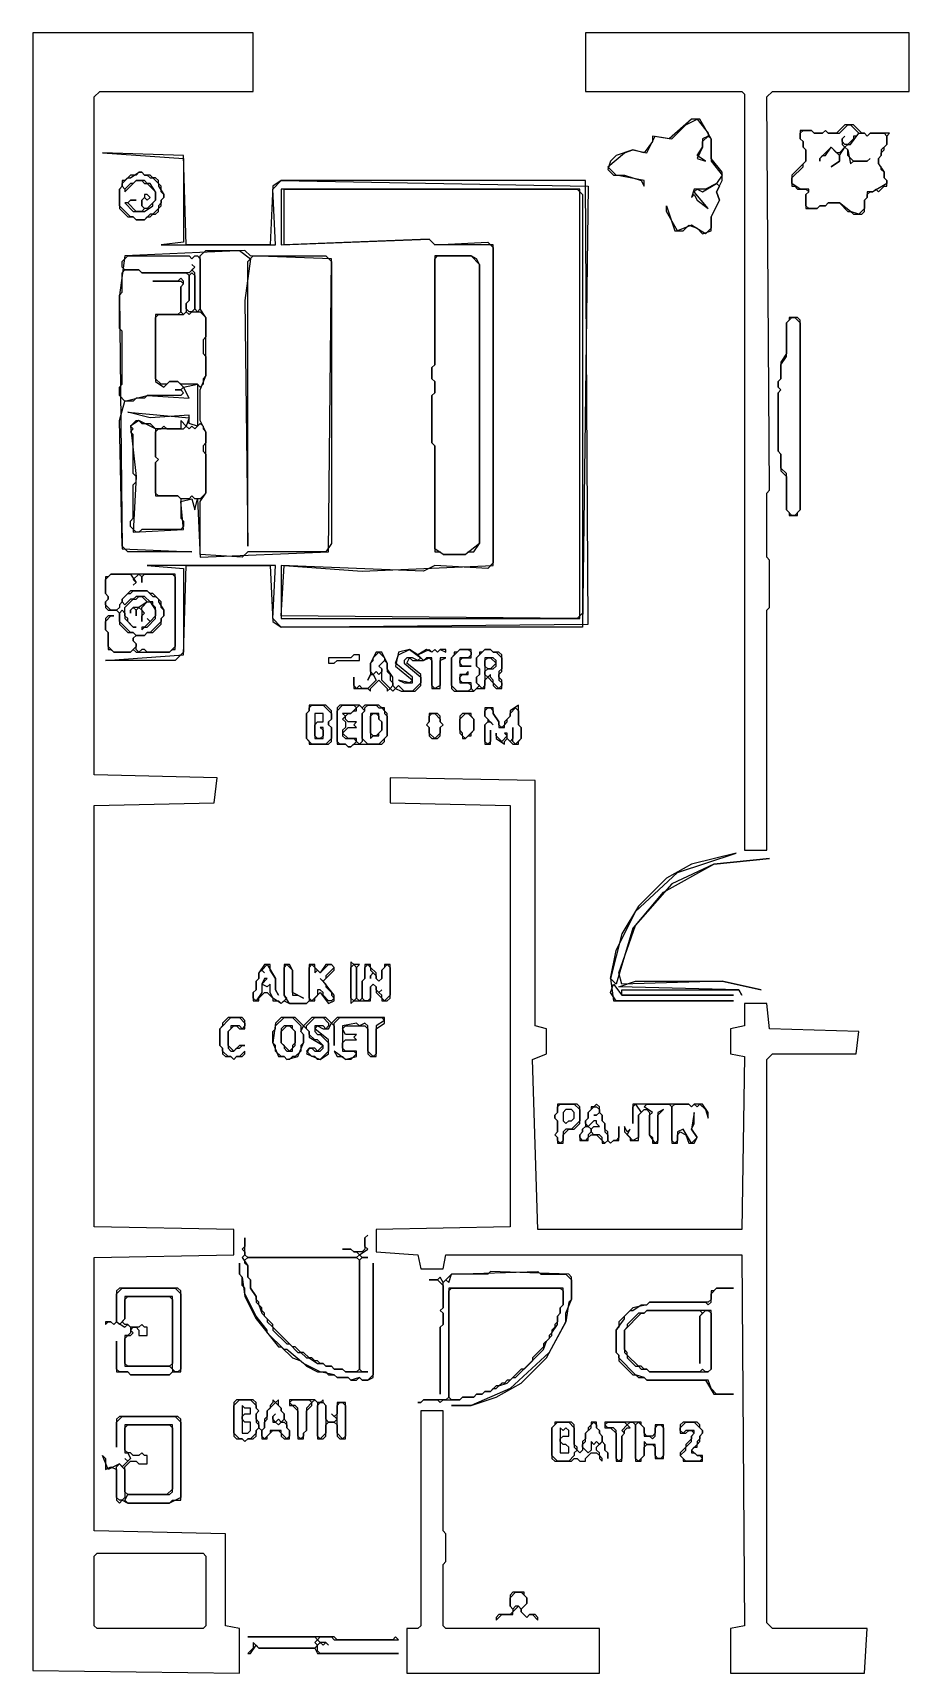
# Model space of a CAD drawing. Header units: metres. Extents: x 46 to 978, y 143 to 952.
# Drawn here: x 46 to 360, y 199 to 787 of the extents above; entities that cross this region are included whole.
import ezdxf

# ---------------------------------------------------------------- set-up
doc = ezdxf.new("R2010")
doc.units = ezdxf.units.M
doc.layers.add('A-FURN', color=2, linetype='Continuous')
doc.layers.add('A-WALL', color=1, linetype='Continuous')

msp = doc.modelspace()

# ---------------------------------------------------------------- linework, layer by layer
at = {"layer": 'A-FURN'}
for points in [[(253, 741), (252, 738), (254, 736), (258, 736), (264, 734), (265, 732), (265, 734), (255, 736), (252, 739), (258, 744), (261, 745), (266, 744), (269, 750), (275, 749), (280, 754), (284, 756), (288, 751), (288, 750), (286, 749), (286, 746), (284, 742), (287, 741), (284, 743), (286, 746), (286, 748), (288, 750), (289, 749), (289, 741), (293, 736), (291, 733), (287, 731), (283, 731), (282, 728), (283, 729), (284, 727), (288, 724), (283, 730), (284, 731), (286, 730), (291, 733), (292, 732), (291, 730), (292, 727), (289, 721), (289, 717), (287, 715), (282, 718), (277, 716), (273, 723), (273, 725), (276, 716), (279, 716), (281, 718), (284, 717), (286, 715), (289, 716), (289, 721), (292, 727), (291, 730), (293, 734), (293, 737), (289, 742), (289, 749), (285, 756), (282, 756), (274, 749), (268, 750), (268, 748), (265, 744), (261, 745), (255, 743), (253, 741)], [(353, 751), (346, 751), (345, 750), (344, 751), (343, 751), (340, 754), (337, 754), (334, 751), (331, 751), (330, 752), (329, 751), (326, 751), (325, 752), (321, 752), (321, 749), (322, 748), (322, 746), (323, 745), (323, 741), (318, 736), (318, 732), (319, 732), (320, 731), (323, 731), (324, 730), (323, 729), (323, 724), (327, 724), (328, 725), (330, 725), (331, 726), (335, 726), (338, 723), (339, 723), (340, 722), (343, 722), (344, 723), (344, 727), (345, 728), (345, 729), (346, 730), (347, 730), (348, 731), (349, 730), (351, 732), (352, 732), (352, 734), (351, 735), (351, 737), (350, 738), (350, 739), (349, 740), (349, 742), (350, 743), (350, 744), (351, 745), (351, 746), (352, 747), (352, 750), (353, 751)], [(352, 750), (352, 747), (350, 745), (350, 743), (349, 742), (349, 740), (351, 737), (351, 735), (352, 734), (352, 733), (347, 730), (345, 730), (345, 728), (344, 727), (344, 724), (342, 722), (339, 723), (335, 726), (331, 726), (330, 725), (328, 725), (327, 724), (324, 724), (323, 725), (323, 729), (324, 730), (324, 731), (321, 731), (318, 733), (318, 735), (322, 739), (322, 740), (323, 741), (323, 745), (322, 746), (322, 748), (321, 749), (321, 751), (322, 752), (325, 752), (326, 751), (329, 751), (330, 752), (331, 751), (335, 751), (338, 754), (339, 754), (342, 751), (341, 750), (340, 750), (340, 749), (338, 747), (337, 747), (336, 748), (336, 749), (337, 750), (336, 749), (336, 747), (337, 746), (335, 744), (334, 744), (332, 746), (328, 742), (328, 741), (328, 742), (329, 743), (330, 743), (332, 746), (335, 743), (335, 741), (332, 739), (335, 741), (335, 743), (337, 746), (338, 745), (339, 740), (340, 741), (345, 741), (346, 742), (345, 741), (340, 741), (338, 743), (338, 745), (337, 746), (338, 747), (339, 747), (342, 751), (344, 751), (345, 750), (346, 751), (351, 751), (352, 750)], [(71, 744), (100, 742), (100, 712), (92, 711), (133, 711), (132, 731), (135, 734), (245, 732), (243, 574), (135, 574), (132, 577), (133, 596), (87, 596), (100, 595), (100, 565), (97, 562), (72, 562), (100, 564), (101, 596), (131, 596), (132, 576), (135, 574), (245, 575), (244, 734), (135, 734), (132, 732), (131, 711), (101, 711), (100, 743), (71, 744)], [(84, 737), (83, 736), (81, 736), (79, 734), (78, 734), (78, 732), (77, 731), (77, 724), (80, 721), (82, 721), (83, 720), (86, 720), (87, 721), (88, 721), (89, 722), (90, 722), (91, 723), (91, 724), (92, 725), (92, 727), (93, 728), (93, 729), (92, 730), (92, 732), (91, 733), (91, 734), (90, 735), (89, 735), (88, 736), (86, 736), (85, 737), (84, 737)], [(84, 737), (85, 737), (86, 736), (87, 736), (88, 735), (89, 735), (91, 733), (91, 732), (93, 729), (93, 728), (92, 727), (92, 726), (91, 725), (91, 724), (89, 722), (88, 722), (86, 720), (83, 720), (82, 721), (81, 721), (77, 725), (77, 731), (78, 732), (79, 731), (79, 730), (83, 734), (85, 734), (86, 733), (87, 733), (90, 730), (90, 727), (87, 724), (86, 724), (85, 725), (85, 727), (86, 728), (87, 727), (88, 728), (87, 729), (86, 729), (86, 728), (85, 727), (85, 725), (86, 724), (85, 723), (83, 723), (80, 726), (81, 727), (83, 727), (81, 727), (80, 726), (79, 726), (82, 723), (86, 723), (89, 725), (89, 726), (90, 727), (90, 730), (88, 733), (87, 733), (86, 734), (83, 734), (82, 733), (81, 733), (79, 731), (78, 732), (78, 733), (80, 735), (81, 735), (84, 737)], [(135, 731), (135, 711), (188, 713), (190, 711), (209, 712), (211, 710), (211, 597), (209, 595), (190, 596), (186, 594), (135, 596), (135, 577), (242, 577), (242, 731), (135, 731)], [(136, 731), (241, 731), (243, 729), (243, 579), (241, 577), (135, 578), (136, 596), (164, 594), (211, 596), (211, 711), (190, 711), (188, 713), (136, 711), (136, 731)], [(79, 707), (77, 693), (78, 602), (103, 601), (80, 601), (78, 603), (77, 648), (79, 655), (87, 657), (102, 656), (100, 660), (105, 661), (105, 646), (102, 647), (102, 650), (88, 649), (80, 651), (102, 649), (101, 646), (99, 648), (99, 645), (90, 645), (84, 648), (81, 646), (83, 628), (82, 608), (100, 609), (99, 619), (103, 620), (104, 616), (105, 620), (106, 599), (152, 601), (153, 706), (124, 707), (122, 709), (79, 707)], [(78, 705), (80, 707), (102, 707), (103, 706), (104, 707), (105, 707), (106, 706), (106, 688), (105, 687), (104, 688), (104, 701), (103, 702), (104, 703), (103, 704), (104, 703), (102, 701), (85, 701), (84, 702), (79, 702), (78, 703), (78, 705)], [(108, 709), (120, 709), (124, 706), (122, 691), (123, 603), (123, 705), (125, 707), (151, 707), (153, 705), (153, 604), (151, 601), (123, 601), (121, 599), (106, 600), (106, 619), (108, 622), (108, 644), (106, 648), (106, 659), (108, 664), (108, 685), (106, 688), (106, 707), (108, 709)], [(190, 707), (190, 668), (189, 667), (189, 663), (190, 662), (190, 658), (189, 657), (189, 640), (190, 639), (190, 601), (192, 601), (193, 600), (201, 600), (202, 601), (204, 601), (206, 604), (206, 704), (205, 706), (203, 707), (190, 707)], [(191, 707), (203, 707), (206, 704), (206, 604), (201, 600), (193, 600), (190, 602), (190, 639), (189, 640), (189, 657), (190, 658), (190, 662), (189, 663), (189, 667), (190, 668), (190, 706), (191, 707)], [(79, 702), (84, 702), (85, 701), (101, 701), (102, 700), (102, 691), (101, 690), (101, 687), (100, 686), (99, 687), (99, 696), (100, 697), (100, 698), (99, 699), (98, 698), (89, 698), (99, 698), (100, 697), (99, 696), (99, 687), (98, 686), (90, 686), (90, 662), (93, 660), (95, 662), (98, 662), (100, 660), (99, 659), (97, 659), (99, 659), (100, 658), (99, 657), (87, 657), (86, 656), (83, 656), (82, 655), (79, 655), (77, 657), (77, 660), (78, 661), (78, 680), (77, 681), (77, 693), (78, 694), (78, 701), (79, 702)], [(103, 701), (104, 700), (104, 688), (103, 687), (102, 687), (101, 688), (101, 690), (102, 691), (102, 700), (103, 701)], [(91, 686), (100, 686), (101, 687), (102, 686), (103, 687), (106, 687), (108, 685), (108, 678), (107, 677), (107, 672), (108, 671), (108, 664), (107, 663), (107, 661), (106, 660), (105, 661), (99, 661), (98, 662), (95, 662), (94, 661), (92, 661), (90, 663), (90, 685), (91, 686)], [(317, 685), (317, 684), (316, 683), (316, 672), (314, 669), (314, 663), (313, 662), (313, 660), (314, 659), (313, 658), (313, 637), (314, 636), (314, 630), (316, 628), (316, 616), (317, 615), (317, 614), (320, 614), (320, 615), (321, 616), (321, 684), (320, 685), (317, 685)], [(318, 685), (319, 685), (321, 683), (321, 616), (319, 614), (318, 614), (316, 616), (316, 629), (314, 631), (314, 636), (313, 637), (313, 658), (314, 659), (313, 660), (313, 662), (314, 663), (314, 668), (316, 671), (316, 683), (318, 685)], [(83, 648), (84, 648), (85, 647), (88, 647), (90, 645), (90, 635), (91, 634), (90, 633), (90, 621), (98, 621), (99, 620), (99, 613), (100, 612), (100, 610), (99, 609), (85, 609), (84, 608), (83, 608), (81, 610), (81, 612), (82, 613), (82, 625), (83, 626), (83, 628), (82, 629), (82, 643), (81, 644), (82, 645), (81, 646), (83, 648)], [(106, 647), (107, 646), (107, 645), (108, 644), (108, 640), (107, 639), (107, 637), (108, 636), (108, 622), (106, 620), (104, 620), (103, 621), (102, 620), (99, 620), (98, 621), (91, 621), (90, 622), (90, 633), (91, 634), (90, 635), (90, 644), (91, 645), (92, 645), (93, 646), (94, 645), (100, 645), (101, 646), (102, 645), (103, 646), (104, 645), (106, 647)], [(72, 592), (72, 586), (73, 585), (73, 584), (72, 583), (72, 581), (73, 580), (76, 580), (77, 579), (77, 575), (80, 572), (82, 572), (83, 571), (82, 570), (82, 569), (83, 568), (83, 567), (81, 565), (75, 565), (73, 567), (73, 572), (72, 573), (72, 576), (74, 578), (75, 578), (73, 578), (72, 577), (72, 573), (73, 572), (73, 566), (74, 566), (75, 565), (81, 565), (82, 566), (83, 565), (95, 565), (96, 566), (97, 566), (97, 593), (74, 593), (73, 592), (72, 592)], [(74, 593), (81, 593), (83, 590), (82, 589), (83, 590), (82, 591), (84, 593), (85, 592), (85, 590), (85, 592), (86, 593), (96, 593), (97, 592), (97, 567), (95, 565), (87, 565), (86, 566), (85, 566), (84, 565), (83, 566), (83, 568), (82, 569), (82, 570), (83, 571), (86, 571), (87, 572), (89, 572), (92, 575), (92, 577), (93, 578), (93, 580), (92, 581), (92, 583), (89, 586), (88, 586), (87, 587), (81, 587), (78, 584), (78, 583), (77, 582), (77, 581), (76, 580), (74, 580), (72, 582), (72, 583), (73, 584), (73, 585), (72, 586), (72, 591), (74, 593)], [(82, 587), (87, 587), (89, 585), (90, 585), (91, 584), (91, 583), (93, 580), (93, 578), (92, 577), (92, 576), (88, 572), (87, 572), (86, 571), (83, 571), (82, 572), (81, 572), (77, 576), (77, 579), (78, 580), (79, 579), (79, 577), (82, 574), (83, 574), (82, 574), (80, 576), (80, 577), (79, 578), (79, 581), (82, 584), (83, 584), (84, 585), (85, 585), (87, 583), (84, 581), (82, 581), (81, 580), (81, 579), (81, 580), (82, 581), (83, 580), (83, 578), (83, 580), (84, 581), (85, 580), (85, 576), (85, 578), (86, 579), (85, 580), (85, 581), (87, 583), (88, 583), (90, 580), (90, 578), (88, 576), (87, 577), (88, 576), (86, 574), (85, 574), (85, 573), (86, 574), (87, 574), (90, 577), (90, 581), (89, 582), (89, 583), (88, 583), (86, 585), (83, 585), (82, 584), (81, 584), (79, 582), (78, 583), (78, 584), (80, 586), (81, 586), (82, 587)], [(194, 566), (192, 566), (191, 565), (190, 566), (189, 565), (187, 566), (184, 564), (181, 566), (177, 565), (176, 560), (182, 555), (181, 554), (177, 555), (179, 554), (182, 554), (182, 556), (176, 561), (177, 564), (181, 566), (185, 563), (184, 562), (182, 563), (180, 563), (179, 562), (179, 561), (185, 556), (185, 554), (182, 551), (179, 551), (177, 553), (176, 552), (175, 553), (175, 556), (173, 559), (173, 561), (171, 565), (169, 565), (167, 561), (167, 557), (166, 555), (167, 557), (168, 557), (169, 555), (166, 552), (164, 552), (163, 553), (162, 552), (161, 553), (161, 556), (161, 552), (166, 552), (167, 551), (167, 552), (170, 555), (173, 552), (173, 551), (174, 552), (175, 551), (176, 552), (178, 551), (183, 551), (185, 553), (185, 557), (180, 561), (181, 563), (182, 562), (186, 562), (188, 563), (189, 562), (189, 552), (192, 552), (192, 562), (194, 563), (192, 563), (192, 553), (190, 552), (189, 553), (189, 563), (187, 563), (186, 562), (184, 564), (188, 566), (189, 565), (190, 566), (191, 565), (192, 566), (194, 565), (194, 566)], [(170, 565), (172, 563), (172, 562), (170, 560), (171, 559), (171, 558), (170, 557), (169, 558), (168, 557), (167, 558), (167, 561), (168, 562), (168, 563), (170, 565)], [(197, 565), (197, 564), (196, 563), (196, 552), (197, 551), (204, 551), (205, 552), (208, 552), (208, 555), (209, 556), (211, 554), (211, 553), (212, 552), (214, 552), (214, 555), (213, 556), (213, 557), (214, 558), (214, 564), (213, 565), (211, 565), (210, 566), (208, 566), (207, 565), (206, 565), (206, 564), (205, 563), (205, 560), (206, 559), (206, 557), (205, 556), (205, 554), (206, 553), (204, 551), (203, 552), (203, 554), (200, 554), (199, 555), (199, 556), (200, 557), (202, 557), (202, 558), (201, 557), (199, 557), (199, 554), (202, 554), (203, 553), (203, 552), (202, 551), (198, 551), (196, 553), (196, 563), (199, 566), (202, 566), (203, 565), (203, 564), (202, 563), (199, 563), (199, 560), (203, 560), (200, 560), (199, 561), (199, 562), (200, 563), (203, 563), (203, 566), (199, 566), (198, 565), (197, 565)], [(208, 566), (210, 566), (211, 565), (212, 565), (214, 563), (214, 559), (213, 558), (213, 555), (214, 554), (214, 553), (213, 552), (211, 554), (211, 555), (210, 556), (210, 557), (209, 556), (208, 557), (208, 558), (209, 559), (211, 559), (212, 560), (212, 562), (211, 563), (208, 563), (208, 553), (207, 552), (205, 554), (205, 556), (206, 557), (206, 559), (205, 560), (205, 563), (208, 566)], [(172, 562), (173, 561), (173, 558), (174, 557), (174, 555), (175, 554), (175, 553), (174, 552), (171, 555), (171, 559), (170, 560), (172, 562)], [(208, 560), (208, 562), (209, 563), (210, 563), (212, 561), (210, 559), (209, 559), (208, 560)], [(145, 546), (145, 544), (144, 543), (144, 534), (145, 533), (145, 532), (152, 532), (153, 533), (153, 538), (152, 539), (152, 540), (153, 541), (153, 544), (151, 546), (145, 546)], [(146, 546), (150, 546), (153, 543), (153, 541), (152, 540), (152, 539), (153, 538), (153, 534), (151, 532), (146, 532), (144, 534), (144, 543), (145, 544), (145, 545), (146, 546)], [(147, 543), (147, 534), (150, 534), (150, 538), (149, 538), (150, 537), (150, 535), (149, 534), (148, 534), (147, 535), (147, 539), (148, 540), (150, 540), (150, 543), (147, 543)], [(155, 545), (155, 532), (158, 532), (159, 531), (160, 531), (161, 532), (171, 532), (172, 533), (172, 534), (173, 535), (173, 543), (172, 544), (172, 545), (171, 545), (170, 546), (165, 546), (164, 545), (163, 546), (156, 546), (155, 545)], [(157, 546), (161, 546), (162, 545), (160, 543), (157, 543), (158, 542), (157, 541), (158, 540), (158, 538), (157, 537), (157, 535), (158, 534), (161, 534), (162, 533), (160, 531), (159, 531), (158, 532), (156, 532), (155, 533), (155, 544), (157, 546)], [(163, 546), (165, 544), (164, 543), (164, 533), (163, 532), (162, 533), (162, 534), (159, 534), (157, 536), (159, 538), (162, 538), (161, 539), (162, 540), (159, 540), (158, 541), (158, 542), (159, 543), (160, 543), (161, 544), (162, 544), (162, 545), (163, 546)], [(166, 546), (169, 546), (170, 545), (171, 545), (172, 544), (172, 543), (173, 542), (173, 535), (170, 532), (166, 532), (164, 534), (164, 543), (165, 544), (165, 545), (166, 546)], [(170, 543), (167, 543), (167, 534), (168, 535), (170, 535), (170, 536), (171, 537), (171, 540), (170, 541), (170, 543)], [(168, 543), (169, 543), (170, 542), (170, 541), (171, 540), (171, 537), (169, 535), (168, 535), (167, 536), (167, 542), (168, 543)], [(188, 543), (188, 540), (187, 539), (188, 538), (188, 535), (189, 534), (191, 534), (192, 535), (192, 538), (193, 539), (192, 540), (192, 542), (191, 543), (188, 543)], [(189, 543), (190, 543), (192, 541), (192, 540), (193, 539), (192, 538), (192, 536), (190, 534), (188, 536), (188, 538), (187, 539), (188, 540), (188, 542), (189, 543)], [(203, 543), (200, 543), (199, 542), (199, 536), (200, 535), (200, 534), (201, 534), (202, 535), (203, 535), (203, 536), (204, 537), (204, 541), (203, 542), (203, 543)], [(202, 543), (204, 541), (204, 537), (201, 534), (200, 535), (200, 536), (199, 537), (199, 541), (201, 543), (202, 543)], [(220, 546), (217, 544), (217, 542), (215, 540), (215, 539), (214, 538), (213, 539), (213, 540), (211, 543), (211, 545), (208, 545), (208, 542), (209, 541), (209, 540), (208, 539), (208, 532), (210, 532), (210, 537), (210, 533), (209, 532), (208, 533), (208, 539), (209, 540), (210, 540), (211, 539), (208, 542), (208, 544), (209, 545), (210, 545), (211, 544), (211, 543), (213, 540), (213, 538), (215, 538), (215, 539), (216, 540), (216, 541), (217, 542), (217, 543), (219, 545), (220, 544), (220, 539), (221, 538), (221, 534), (219, 532), (218, 533), (218, 538), (218, 534), (217, 533), (216, 534), (216, 536), (215, 536), (216, 535), (214, 533), (212, 535), (212, 536), (212, 534), (215, 532), (215, 533), (216, 534), (218, 532), (220, 532), (220, 533), (221, 534), (221, 538), (220, 539), (220, 546)], [(310, 491), (290, 489), (275, 482), (261, 466), (255, 446), (253, 448), (255, 458), (262, 472), (277, 486), (298, 493), (282, 489), (273, 484), (263, 474), (257, 464), (253, 448), (254, 440), (297, 440), (255, 440), (253, 443), (254, 446), (257, 442), (297, 442), (257, 442), (257, 444), (299, 444), (300, 442), (299, 444), (256, 445), (262, 447), (293, 447), (307, 444), (293, 447), (257, 446), (256, 450), (262, 467), (272, 479), (290, 489), (310, 491)], [(125, 443), (126, 444), (126, 447), (127, 448), (127, 450), (128, 451), (129, 450), (128, 451), (130, 453), (133, 448), (133, 444), (134, 442), (133, 444), (133, 448), (131, 451), (131, 453), (129, 453), (127, 450), (127, 448), (126, 447), (126, 444), (125, 443), (125, 440), (127, 440), (127, 441), (129, 443), (130, 443), (132, 441), (132, 440), (134, 440), (135, 439), (136, 440), (138, 439), (144, 439), (145, 440), (147, 440), (147, 441), (149, 443), (152, 439), (154, 440), (154, 442), (150, 447), (154, 451), (154, 452), (153, 453), (151, 453), (149, 450), (147, 452), (147, 453), (145, 453), (145, 440), (144, 439), (138, 439), (136, 442), (136, 452), (137, 453), (139, 451), (139, 442), (141, 442), (143, 441), (139, 443), (139, 451), (138, 453), (136, 453), (136, 442), (137, 441), (135, 439), (132, 441), (131, 443), (131, 446), (130, 445), (128, 446), (130, 448), (129, 448), (128, 446), (128, 443), (126, 440), (125, 441), (125, 443)], [(146, 453), (147, 452), (147, 450), (148, 451), (149, 450), (152, 453), (153, 453), (154, 452), (151, 449), (151, 448), (150, 447), (149, 448), (151, 446), (151, 445), (153, 443), (153, 442), (154, 441), (153, 440), (152, 440), (150, 442), (150, 443), (149, 444), (148, 444), (148, 442), (146, 440), (145, 441), (145, 452), (146, 453)], [(160, 454), (160, 439), (161, 440), (167, 440), (167, 445), (168, 446), (169, 445), (169, 443), (171, 441), (171, 440), (173, 440), (174, 441), (174, 453), (172, 453), (172, 452), (171, 451), (171, 448), (170, 447), (169, 448), (169, 450), (167, 452), (167, 453), (165, 453), (165, 448), (164, 447), (164, 441), (163, 440), (162, 441), (162, 452), (163, 453), (161, 453), (160, 454)], [(161, 453), (162, 452), (162, 441), (161, 440), (160, 441), (160, 452), (161, 453)], [(166, 453), (167, 452), (167, 451), (168, 450), (167, 449), (167, 448), (167, 449), (168, 450), (169, 449), (169, 448), (170, 447), (171, 448), (171, 451), (173, 453), (174, 452), (174, 442), (172, 440), (171, 441), (171, 442), (170, 443), (171, 444), (170, 443), (169, 444), (169, 445), (168, 446), (167, 445), (167, 441), (166, 440), (165, 440), (164, 441), (164, 447), (165, 448), (165, 452), (166, 453)], [(121, 434), (116, 434), (114, 432), (114, 431), (113, 430), (113, 424), (114, 423), (114, 421), (115, 420), (117, 420), (118, 419), (119, 420), (121, 420), (122, 421), (122, 422), (120, 420), (119, 420), (118, 419), (117, 420), (116, 420), (114, 422), (114, 423), (113, 424), (113, 430), (117, 434), (120, 434), (122, 432), (122, 431), (121, 430), (120, 431), (117, 431), (117, 430), (116, 429), (116, 423), (117, 422), (118, 422), (119, 423), (120, 423), (121, 424), (122, 424), (120, 424), (118, 422), (116, 424), (116, 429), (118, 431), (119, 431), (120, 430), (122, 430), (122, 433), (121, 434)], [(132, 425), (134, 420), (136, 420), (137, 419), (141, 420), (143, 425), (143, 428), (142, 429), (143, 431), (145, 429), (145, 427), (150, 424), (148, 422), (147, 423), (145, 423), (144, 421), (149, 419), (152, 421), (152, 426), (147, 430), (148, 431), (150, 430), (152, 430), (153, 432), (154, 431), (154, 424), (154, 432), (156, 434), (171, 434), (172, 433), (169, 431), (169, 421), (168, 420), (166, 422), (166, 431), (165, 432), (163, 431), (162, 432), (157, 431), (157, 422), (161, 422), (162, 421), (160, 419), (158, 419), (154, 422), (155, 420), (157, 420), (158, 419), (162, 420), (162, 422), (158, 422), (157, 423), (157, 425), (158, 426), (162, 426), (161, 427), (162, 428), (158, 428), (157, 430), (158, 431), (165, 431), (166, 430), (166, 421), (167, 420), (169, 420), (169, 430), (172, 432), (172, 434), (155, 434), (153, 432), (151, 434), (146, 434), (143, 431), (140, 434), (135, 434), (133, 432), (132, 425)], [(136, 434), (139, 434), (142, 431), (142, 429), (143, 428), (143, 425), (142, 424), (142, 422), (140, 420), (139, 420), (138, 419), (137, 419), (136, 420), (135, 420), (133, 422), (133, 424), (132, 425), (132, 429), (133, 430), (133, 431), (136, 434)], [(136, 431), (135, 430), (135, 425), (136, 424), (136, 423), (137, 422), (139, 422), (139, 423), (140, 424), (140, 429), (139, 430), (139, 431), (136, 431)], [(137, 431), (138, 431), (140, 429), (140, 425), (139, 424), (139, 423), (138, 422), (135, 425), (135, 429), (137, 431)], [(147, 434), (150, 434), (152, 432), (152, 431), (151, 430), (150, 431), (147, 431), (147, 429), (148, 428), (149, 428), (152, 425), (152, 422), (149, 419), (148, 419), (147, 420), (146, 420), (144, 422), (145, 423), (146, 423), (147, 422), (149, 422), (150, 423), (150, 424), (148, 426), (147, 426), (145, 428), (145, 429), (144, 430), (144, 431), (147, 434)], [(241, 403), (234, 403), (234, 400), (233, 399), (233, 398), (234, 397), (234, 393), (233, 392), (234, 391), (234, 389), (236, 389), (236, 392), (238, 394), (240, 394), (242, 396), (242, 402), (241, 403)], [(240, 403), (242, 401), (242, 397), (239, 394), (237, 394), (236, 393), (236, 390), (235, 389), (234, 390), (234, 391), (233, 392), (234, 393), (234, 397), (233, 398), (233, 399), (234, 400), (234, 402), (235, 403), (240, 403)], [(239, 401), (237, 401), (236, 400), (236, 397), (237, 396), (238, 397), (239, 397), (240, 398), (240, 400), (239, 401)], [(246, 402), (246, 401), (245, 400), (245, 398), (244, 397), (244, 395), (243, 394), (243, 393), (242, 392), (242, 390), (245, 390), (245, 391), (246, 392), (248, 392), (250, 390), (250, 389), (251, 389), (252, 390), (253, 389), (254, 390), (256, 390), (256, 395), (256, 391), (255, 390), (254, 390), (253, 389), (252, 390), (252, 393), (251, 394), (251, 396), (250, 397), (250, 399), (249, 400), (249, 402), (248, 403), (247, 402), (246, 402)], [(247, 402), (248, 402), (249, 401), (249, 400), (248, 399), (247, 399), (248, 399), (249, 400), (250, 399), (250, 397), (251, 396), (251, 393), (252, 392), (252, 390), (251, 389), (250, 390), (250, 391), (249, 392), (247, 392), (246, 393), (246, 394), (247, 395), (249, 395), (248, 396), (248, 397), (247, 397), (245, 395), (244, 396), (244, 397), (245, 398), (245, 400), (247, 402)], [(258, 393), (260, 391), (260, 390), (263, 390), (263, 399), (265, 401), (266, 401), (267, 400), (267, 392), (268, 391), (268, 389), (270, 389), (270, 399), (272, 401), (270, 400), (270, 390), (269, 389), (267, 392), (267, 399), (268, 400), (265, 402), (266, 403), (274, 403), (275, 402), (275, 389), (277, 389), (277, 392), (278, 393), (280, 392), (281, 389), (283, 389), (284, 391), (282, 394), (283, 396), (283, 400), (282, 394), (284, 391), (282, 389), (279, 394), (277, 393), (277, 390), (276, 389), (275, 390), (275, 402), (276, 403), (281, 403), (282, 402), (283, 403), (284, 402), (285, 403), (287, 401), (288, 398), (288, 400), (286, 403), (283, 403), (282, 402), (281, 403), (261, 403), (261, 396), (261, 402), (262, 403), (264, 400), (263, 399), (263, 391), (261, 390), (259, 392), (260, 394), (259, 393), (258, 395), (258, 393)], [(245, 395), (246, 394), (246, 393), (245, 392), (245, 391), (244, 390), (243, 390), (242, 391), (242, 392), (243, 393), (243, 394), (244, 395), (245, 395)], [(122, 355), (122, 352), (121, 351), (122, 350), (122, 349), (121, 348), (123, 345), (123, 341), (124, 340), (124, 337), (126, 334), (126, 332), (127, 331), (128, 328), (130, 326), (130, 325), (132, 323), (132, 322), (137, 317), (138, 317), (141, 314), (142, 314), (144, 312), (145, 312), (148, 310), (150, 310), (151, 309), (153, 309), (154, 308), (157, 308), (158, 307), (166, 307), (164, 307), (163, 308), (163, 347), (164, 348), (166, 348), (164, 348), (163, 349), (166, 351), (165, 352), (165, 355), (166, 356), (165, 355), (165, 351), (164, 350), (161, 350), (160, 351), (157, 351), (160, 351), (161, 350), (162, 350), (163, 349), (162, 348), (123, 348), (122, 349), (122, 355)], [(122, 347), (123, 348), (162, 348), (163, 347), (163, 308), (162, 307), (158, 307), (157, 308), (154, 308), (153, 309), (151, 309), (150, 310), (149, 310), (148, 311), (147, 311), (146, 312), (145, 312), (143, 314), (142, 314), (140, 316), (139, 316), (132, 323), (132, 324), (129, 327), (129, 328), (128, 329), (128, 330), (127, 331), (127, 332), (126, 333), (126, 334), (124, 337), (124, 340), (123, 341), (123, 345), (122, 346), (122, 347)], [(120, 346), (120, 342), (121, 341), (122, 334), (126, 326), (134, 316), (135, 316), (139, 312), (142, 311), (144, 309), (148, 307), (151, 307), (152, 306), (154, 306), (155, 305), (159, 305), (160, 304), (162, 304), (163, 305), (164, 304), (166, 304), (168, 305), (168, 346), (168, 306), (166, 304), (164, 304), (163, 305), (160, 304), (159, 305), (155, 305), (154, 306), (149, 307), (143, 310), (137, 315), (136, 315), (130, 321), (130, 322), (126, 327), (122, 335), (122, 337), (121, 338), (121, 341), (120, 342), (120, 346)], [(238, 342), (210, 343), (209, 342), (196, 342), (193, 339), (192, 341), (191, 340), (188, 340), (191, 340), (193, 338), (193, 330), (192, 329), (193, 328), (193, 324), (192, 323), (192, 299), (192, 323), (193, 324), (193, 328), (192, 329), (193, 330), (193, 339), (194, 340), (195, 339), (196, 342), (227, 343), (228, 342), (237, 342), (239, 340), (239, 333), (238, 332), (237, 325), (231, 314), (217, 301), (203, 295), (196, 295), (203, 295), (212, 298), (221, 303), (230, 312), (237, 325), (237, 328), (239, 333), (239, 341), (238, 342)], [(77, 337), (76, 336), (76, 325), (75, 324), (74, 325), (72, 325), (72, 324), (73, 325), (74, 325), (75, 324), (76, 325), (79, 323), (80, 324), (81, 323), (81, 321), (80, 320), (79, 320), (79, 309), (95, 309), (96, 308), (96, 307), (95, 306), (81, 306), (80, 307), (77, 307), (76, 308), (76, 318), (76, 307), (80, 307), (81, 306), (95, 306), (96, 307), (99, 307), (99, 336), (98, 337), (77, 337)], [(78, 337), (97, 337), (99, 335), (99, 308), (98, 307), (97, 307), (96, 308), (96, 334), (79, 334), (79, 326), (77, 324), (76, 325), (76, 335), (78, 337)], [(236, 337), (195, 337), (195, 298), (194, 297), (186, 297), (185, 296), (184, 296), (185, 296), (186, 297), (191, 297), (192, 296), (193, 297), (199, 297), (200, 298), (204, 298), (205, 299), (207, 299), (208, 300), (210, 300), (211, 301), (212, 301), (213, 302), (216, 303), (218, 305), (219, 305), (229, 315), (230, 318), (232, 320), (232, 321), (234, 324), (234, 327), (235, 328), (235, 330), (236, 331), (236, 337)], [(195, 298), (195, 336), (196, 337), (235, 337), (236, 336), (236, 331), (235, 330), (235, 328), (234, 327), (234, 325), (233, 324), (233, 323), (232, 322), (232, 321), (231, 320), (231, 319), (229, 317), (229, 316), (225, 312), (225, 311), (222, 308), (221, 308), (217, 304), (216, 304), (215, 303), (214, 303), (213, 302), (212, 302), (210, 300), (208, 300), (207, 299), (205, 299), (204, 298), (200, 298), (199, 297), (196, 297), (195, 298)], [(297, 337), (291, 337), (290, 336), (289, 336), (289, 333), (288, 332), (267, 332), (266, 331), (261, 330), (256, 325), (256, 323), (255, 322), (255, 314), (256, 313), (256, 311), (261, 306), (262, 306), (263, 305), (265, 305), (266, 304), (287, 304), (290, 299), (297, 299), (291, 299), (289, 301), (288, 304), (266, 304), (265, 305), (262, 306), (256, 312), (256, 313), (255, 314), (255, 322), (258, 326), (258, 327), (260, 329), (261, 329), (264, 331), (266, 331), (267, 332), (287, 332), (288, 331), (289, 332), (289, 335), (291, 337), (297, 337)], [(80, 334), (95, 334), (96, 333), (96, 310), (95, 309), (80, 309), (79, 310), (79, 319), (80, 320), (81, 320), (82, 321), (81, 322), (82, 323), (83, 323), (84, 322), (84, 320), (87, 320), (87, 323), (86, 323), (85, 324), (84, 323), (81, 323), (80, 324), (79, 324), (78, 325), (79, 326), (79, 333), (80, 334)], [(258, 322), (258, 314), (259, 313), (259, 312), (262, 309), (263, 309), (264, 308), (266, 308), (267, 307), (288, 307), (289, 308), (289, 329), (266, 329), (265, 328), (263, 328), (259, 324), (259, 323), (258, 322)], [(258, 322), (264, 328), (265, 328), (266, 329), (285, 329), (286, 328), (285, 327), (285, 310), (285, 327), (287, 329), (288, 329), (289, 328), (289, 308), (288, 307), (287, 307), (286, 308), (285, 307), (267, 307), (266, 308), (265, 308), (264, 309), (263, 309), (259, 313), (259, 314), (258, 315), (258, 322)], [(118, 296), (118, 284), (119, 283), (121, 283), (122, 282), (123, 283), (125, 283), (126, 284), (126, 286), (127, 287), (128, 286), (128, 283), (130, 283), (130, 284), (132, 286), (134, 286), (135, 285), (135, 284), (136, 283), (138, 283), (138, 286), (137, 287), (137, 289), (136, 290), (136, 292), (135, 293), (135, 294), (134, 295), (134, 297), (133, 296), (132, 297), (132, 296), (131, 295), (131, 294), (130, 293), (130, 291), (129, 290), (129, 287), (128, 286), (127, 287), (127, 289), (126, 290), (126, 292), (127, 293), (126, 294), (126, 296), (125, 297), (119, 297), (118, 296)], [(120, 297), (124, 297), (126, 295), (126, 294), (127, 293), (126, 292), (126, 289), (127, 288), (127, 287), (126, 286), (126, 285), (124, 283), (123, 283), (122, 282), (121, 283), (120, 283), (118, 285), (118, 295), (120, 297)], [(121, 295), (121, 285), (123, 285), (124, 286), (124, 289), (122, 289), (121, 290), (121, 291), (122, 292), (124, 292), (124, 294), (122, 294), (121, 295)], [(133, 296), (135, 294), (135, 293), (136, 292), (136, 290), (135, 289), (134, 290), (133, 289), (132, 290), (132, 291), (133, 292), (132, 291), (132, 289), (133, 289), (134, 288), (135, 289), (136, 289), (137, 288), (137, 287), (138, 286), (138, 284), (137, 283), (135, 285), (135, 286), (131, 286), (131, 285), (129, 283), (128, 284), (128, 286), (129, 287), (129, 289), (130, 290), (130, 293), (133, 296)], [(138, 297), (138, 295), (139, 295), (141, 293), (141, 283), (143, 283), (143, 285), (144, 286), (144, 293), (146, 295), (146, 296), (147, 297), (148, 296), (148, 283), (150, 283), (151, 284), (151, 288), (152, 289), (154, 289), (155, 288), (155, 284), (156, 283), (158, 283), (158, 296), (155, 296), (155, 292), (154, 291), (153, 292), (155, 290), (154, 289), (152, 289), (151, 290), (151, 295), (150, 296), (150, 297), (149, 296), (148, 296), (147, 297), (138, 297)], [(139, 297), (145, 297), (146, 296), (144, 294), (144, 286), (143, 285), (143, 284), (142, 283), (141, 284), (141, 294), (140, 295), (139, 295), (138, 296), (139, 297)], [(150, 296), (151, 295), (151, 285), (149, 283), (148, 284), (148, 295), (149, 296), (150, 296)], [(156, 296), (157, 296), (158, 295), (158, 284), (157, 283), (155, 285), (155, 295), (156, 296)], [(77, 291), (76, 290), (76, 280), (76, 289), (78, 291), (97, 291), (99, 289), (99, 262), (95, 260), (80, 260), (79, 261), (80, 263), (95, 263), (96, 264), (96, 288), (79, 288), (79, 278), (80, 278), (81, 276), (80, 275), (79, 276), (80, 275), (78, 273), (77, 274), (73, 272), (71, 277), (72, 276), (72, 272), (74, 273), (76, 272), (76, 261), (77, 260), (78, 261), (80, 260), (95, 260), (96, 261), (99, 261), (99, 290), (98, 291), (77, 291)], [(233, 289), (233, 288), (232, 287), (232, 276), (233, 275), (239, 275), (240, 276), (241, 276), (242, 275), (244, 275), (244, 276), (246, 278), (248, 278), (249, 277), (249, 276), (250, 275), (250, 276), (249, 277), (249, 278), (248, 279), (248, 280), (250, 282), (251, 281), (251, 279), (252, 278), (252, 276), (252, 278), (251, 279), (251, 281), (250, 282), (250, 284), (249, 285), (249, 286), (248, 287), (248, 289), (246, 289), (246, 288), (245, 287), (245, 286), (244, 285), (244, 283), (243, 282), (243, 279), (242, 278), (241, 279), (241, 280), (240, 281), (240, 288), (239, 289), (233, 289)], [(234, 289), (238, 289), (240, 287), (240, 280), (241, 279), (240, 278), (240, 277), (238, 275), (234, 275), (232, 277), (232, 287), (234, 289)], [(247, 289), (248, 288), (248, 287), (249, 286), (249, 285), (250, 284), (250, 282), (249, 281), (248, 282), (247, 281), (246, 282), (246, 279), (245, 278), (243, 280), (243, 281), (244, 282), (244, 285), (246, 287), (246, 288), (247, 289)], [(251, 289), (251, 287), (253, 287), (255, 285), (255, 275), (257, 275), (257, 284), (258, 285), (258, 286), (259, 287), (260, 287), (259, 288), (260, 289), (261, 289), (262, 288), (262, 275), (264, 275), (264, 276), (265, 277), (265, 280), (266, 281), (268, 281), (269, 280), (269, 276), (272, 276), (272, 288), (269, 288), (269, 285), (268, 284), (266, 284), (265, 285), (265, 287), (264, 288), (264, 289), (251, 289)], [(252, 289), (258, 289), (259, 288), (257, 286), (258, 285), (257, 284), (257, 276), (256, 275), (255, 276), (255, 286), (254, 287), (252, 287), (251, 288), (252, 289)], [(263, 289), (265, 287), (265, 284), (267, 284), (268, 283), (269, 284), (269, 287), (270, 288), (271, 288), (272, 287), (272, 277), (271, 276), (270, 276), (269, 277), (269, 281), (266, 281), (265, 282), (265, 277), (263, 275), (262, 276), (262, 288), (263, 289)], [(279, 289), (278, 288), (278, 285), (280, 285), (281, 286), (282, 286), (283, 285), (282, 284), (282, 283), (280, 281), (280, 280), (278, 278), (278, 277), (279, 276), (279, 275), (286, 275), (286, 277), (284, 277), (282, 279), (283, 280), (284, 280), (284, 281), (285, 282), (285, 284), (286, 285), (286, 286), (285, 287), (285, 288), (284, 289), (279, 289)], [(280, 289), (283, 289), (286, 286), (286, 285), (285, 284), (285, 283), (284, 282), (284, 281), (282, 279), (282, 278), (283, 278), (284, 277), (285, 277), (286, 276), (285, 275), (280, 275), (278, 277), (280, 279), (280, 280), (282, 282), (282, 284), (283, 285), (283, 286), (280, 286), (279, 285), (278, 286), (278, 287), (280, 289)], [(80, 288), (95, 288), (96, 287), (96, 265), (94, 263), (80, 263), (79, 264), (79, 273), (81, 275), (83, 275), (84, 274), (87, 274), (87, 277), (86, 277), (85, 278), (84, 277), (82, 277), (81, 278), (80, 278), (79, 279), (79, 287), (80, 288)], [(235, 287), (235, 278), (238, 278), (238, 280), (237, 281), (236, 281), (235, 282), (235, 283), (236, 284), (238, 284), (238, 286), (237, 287), (236, 286), (235, 287)], [(77, 274), (79, 272), (79, 262), (78, 261), (77, 261), (76, 262), (76, 273), (77, 274)], [(212, 219), (212, 218), (214, 220), (218, 220), (218, 221), (220, 223), (221, 222), (221, 221), (223, 219), (224, 220), (225, 220), (227, 218), (227, 219), (226, 220), (224, 220), (223, 219), (221, 221), (221, 222), (223, 224), (223, 226), (222, 227), (222, 228), (218, 228), (217, 227), (217, 223), (218, 222), (218, 221), (217, 220), (213, 220), (212, 219)], [(219, 228), (221, 228), (223, 226), (223, 224), (221, 222), (220, 223), (219, 223), (218, 222), (217, 223), (217, 226), (219, 228)], [(123, 212), (147, 212), (148, 211), (147, 210), (148, 209), (147, 208), (127, 208), (125, 210), (125, 208), (123, 206), (124, 206), (126, 209), (127, 208), (147, 208), (148, 206), (177, 206), (149, 206), (148, 207), (148, 209), (149, 210), (150, 209), (151, 210), (152, 209), (151, 210), (149, 210), (148, 211), (149, 212), (153, 212), (154, 211), (177, 211), (176, 212), (175, 211), (155, 211), (154, 212), (123, 212)]]:
    msp.add_lwpolyline(points, dxfattribs=at)
at = {"layer": 'A-WALL'}
for points in [[(46, 787), (46, 200), (120, 199), (120, 215), (115, 216), (115, 249), (68, 250), (68, 348), (118, 349), (118, 358), (68, 359), (68, 510), (111, 511), (112, 520), (68, 521), (68, 764), (70, 766), (125, 766), (125, 787), (46, 787)], [(244, 787), (244, 766), (300, 766), (301, 765), (301, 494), (309, 494), (309, 580), (310, 581), (310, 598), (309, 599), (309, 622), (310, 623), (309, 764), (311, 766), (360, 766), (360, 787), (244, 787)], [(163, 564), (161, 564), (160, 563), (152, 563), (152, 561), (154, 561), (155, 562), (163, 562), (163, 564)], [(174, 520), (174, 511), (217, 510), (217, 359), (169, 358), (169, 350), (184, 349), (185, 344), (193, 344), (194, 349), (300, 349), (301, 216), (296, 215), (296, 199), (344, 199), (345, 215), (311, 215), (309, 217), (309, 419), (311, 421), (341, 421), (342, 429), (310, 430), (309, 439), (301, 439), (301, 431), (296, 430), (296, 421), (301, 420), (300, 358), (227, 358), (225, 419), (230, 421), (230, 430), (226, 431), (226, 519), (174, 520)], [(185, 293), (185, 216), (184, 215), (180, 215), (180, 199), (249, 199), (249, 215), (194, 215), (193, 216), (193, 238), (194, 239), (194, 249), (193, 250), (193, 293), (185, 293)], [(68, 241), (69, 242), (107, 242), (108, 241), (108, 216), (107, 215), (69, 215), (68, 216), (68, 241)]]:
    msp.add_lwpolyline(points, dxfattribs=at)

doc.saveas('drawing.dxf')
